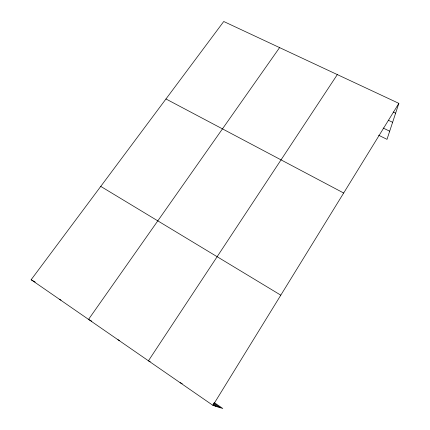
<?xml version="1.0" encoding="UTF-8"?>
<svg xmlns="http://www.w3.org/2000/svg" width="430" height="430" viewBox="0 0 430 430"><rect width="100%" height="100%" fill="white"/><g stroke="black" fill="none" stroke-linecap="round" stroke-linejoin="round"><path stroke-width="0.64" d="M214.081 402.48L222.826 408.5L212.957 405.388L31.143 279.731L223.74 21.5L398.857 103.361L387 139.336L378.567 135.208M212.957 405.388L398.857 103.361M337.319 74.594L148.441 360.797L150.237 361.668M279.591 47.606L88.537 319.399L91.821 321.194M180.089 382.673L182.261 383.598M393.208 112.015L395.632 113.16M388.419 120.293L392.617 122.303M383.151 128.027L389.688 131.188M117.944 339.721L119.658 340.614M165.958 98.97L343.677 193.022M59.319 299.205L61.022 300.167M31.143 279.731L35.206 282.085M100.754 186.394L280.801 295.168M213.989 403.233L220.622 407.807M213.248 403.625L218.198 407.038M212.941 404.356L215.683 406.248"/></g></svg>
